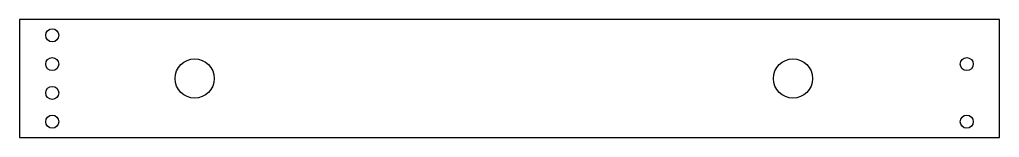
# Model space of a CAD drawing. Header units: millimetres. Extents: x -37.5 to 37.5, y -4.5 to 4.5.
import ezdxf

# ---------------------------------------------------------------- set-up
doc = ezdxf.new("R2010")
doc.units = ezdxf.units.MM
doc.layers.get('0').update_dxf_attribs({"lineweight": 25})
doc.layers.add('layer 2', color=1, linetype='Continuous', lineweight=25)

msp = doc.modelspace()

# ---------------------------------------------------------------- linework, layer by layer
for p, q in [((37.5, 4.5), (-37.5, 4.5)), ((-37.5, 4.5), (-37.5, -4.5)), ((37.5, -4.5), (37.5, 4.5)), ((-37.5, -4.5), (37.5, -4.5))]:
    msp.add_line(p, q)
at = {"layer": 'layer 2'}
for centre, radius in [((-35, 3.3), 0.5), ((-35, 1.1), 0.5), ((-24.1, 0), 1.5), ((21.7, 0), 1.5), ((35, 1.1), 0.5), ((-35, -1.1), 0.5), ((-35, -3.3), 0.5), ((35, -3.3), 0.5)]:
    msp.add_circle(centre, radius, dxfattribs=at)

doc.saveas('drawing.dxf')
